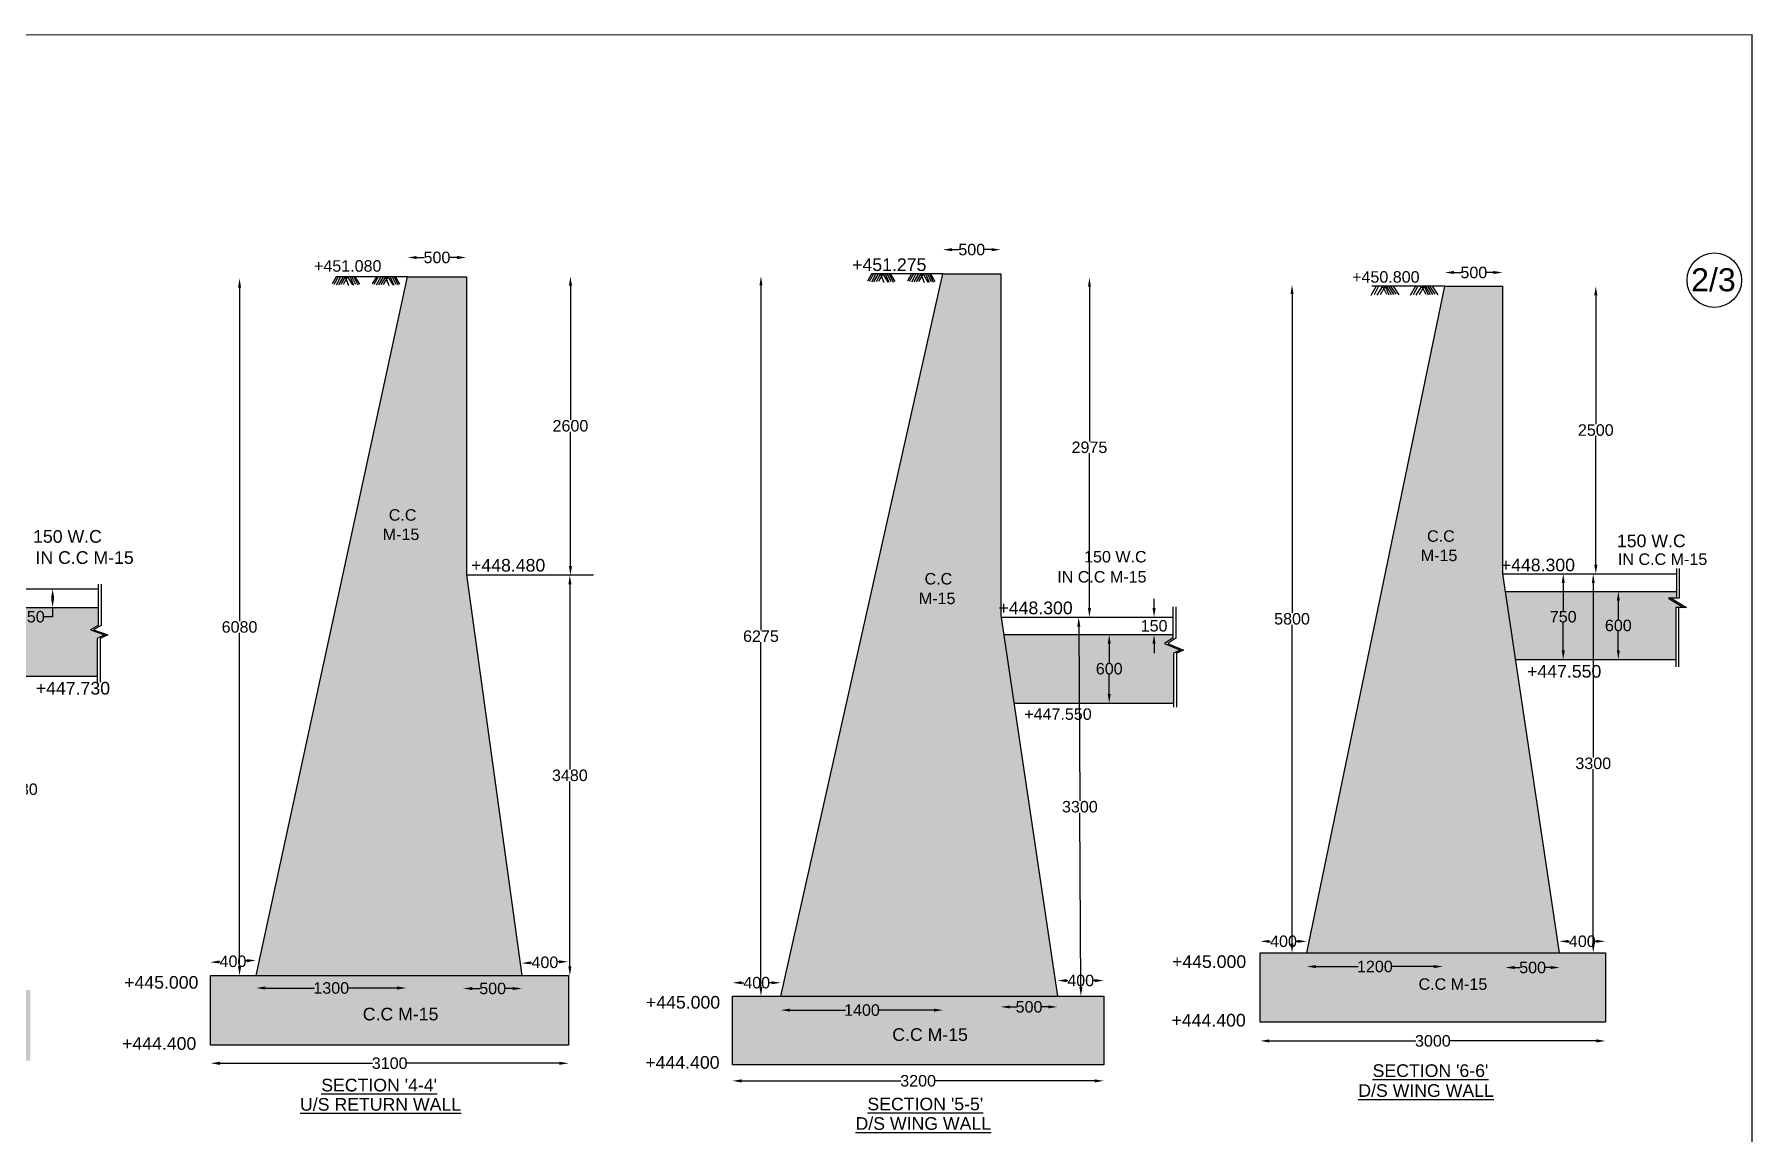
# Model space of a CAD drawing. Header units: millimetres. Extents: x 1661 to 33113, y 614 to 21932.
# Drawn here: x 18179 to 33113, y 12374 to 21932 of the extents above; entities that cross this region are included whole.
import ezdxf

# ---------------------------------------------------------------- set-up
doc = ezdxf.new("R2010")
doc.units = ezdxf.units.MM
doc.header["$MEASUREMENT"] = 0
for name, color, linetype in [('DIM', 7, 'Continuous'), ('DWG', 7, 'Continuous'), ('TEXT', 7, 'Continuous')]:
    doc.layers.add(name, color=color, linetype=linetype)
doc.styles.get("Standard").update_dxf_attribs({"font": 'arial.ttf'})
doc.dimstyles.get("Standard").update_dxf_attribs({"dimtxt": 100, "dimasz": 80, "dimexe": 0.18, "dimexo": 0.0625, "dimgap": 0.09, "dimtad": 0, "dimtih": 1, "dimtoh": 1, "dimdec": 0, "dimzin": 0, "dimdsep": 46, "dimtxsty": 'Standard', "dimcen": 0.09, "dimse1": 1, "dimse2": 1, "dimadec": 0, "dimazin": 0, "dimtfac": 1, "dimtdec": 0, "dimtofl": 0, "dimtmove": 0, "dimatfit": 3, "dimfxl": 1, "dimtolj": 1, "dimtzin": 0, "dimarcsym": 0})
pattern_1 = [(50, (0, 0), (286.904, -25.1009), [30, -330]), (355, (0, 0), (-55.5005, 300.8769), [24, -264]), (100.45144, (23.9, -2.1), (231.4035, 275.776), [25.496, -280.4568]), (46.1842, (0, 80), (426.8965, -66.2077), [45, -495]), (96.6356, (35.57, 74.5), (373.865, 389.6474), [38.244, -420.6855]), (351.1842, (0, 80), (373.865, 389.6474), [36, -396]), (21, (40, 60), (238.7628, -161.0476), [30, -330]), (326, (40, 60), (97.3261, 290.06), [24, -264]), (71.45144, (59.9, 46.58), (336.089, 129.0125), [25.496, -280.4568]), (37.5, (0, 0), (4.86394, 133.15754), [0, -260.8, 0, -268, 0, -265]), (7.5, (0, 0), (105.2278, 157.7647), [0, -152.8, 0, -254.8, 0, -101]), (327.5, (-89.2, 0), (213.52897, -9.02195), [0, -100, 0, -312, 0, -414]), (317.5, (-129.2, 0), (233.2745, 40.042), [0, -130, 0, -207.2, 0, -294])]

# ---------------------------------------------------------------- blocks, each defined once
blk = doc.blocks.new('*D46')
at = {"layer": 'Defpoints', "color": 0, "transparency": 16777216}
for p in [(28834, 13342), (31834, 13342), (31834, 13180)]:
    blk.add_point(p, dxfattribs=at)
at = {"layer": 'DIM', "color": 0, "lineweight": -2, "transparency": 16777216}
for p, q in [((28914, 13180), (30185, 13180)), ((31754, 13180), (30483, 13180))]:
    blk.add_line(p, q, dxfattribs=at)
at = {"layer": 'DIM', "color": 0, "transparency": 16777216}
for points in [[(28914, 13194), (28914, 13167), (28834, 13180)], [(31754, 13194), (31754, 13167), (31834, 13180)]]:
    blk.add_solid(points, dxfattribs=at)
at = {"layer": 'DIM', "color": 0, "transparency": 16777216, "insert": (30334, 13180), "char_height": 100, "attachment_point": 5}
blk.add_mtext('\\A1;3000', dxfattribs=at)
blk = doc.blocks.new('*D47')
at = {"layer": 'Defpoints', "color": 0, "transparency": 16777216}
for p in [(29239, 14046), (28834, 13945), (29239, 13945)]:
    blk.add_point(p, dxfattribs=at)
at = {"layer": 'DIM', "color": 0, "lineweight": -2, "transparency": 16777216}
for p, q in [((28914, 14046), (28924, 14046)), ((29159, 14046), (29149, 14046))]:
    blk.add_line(p, q, dxfattribs=at)
at = {"layer": 'DIM', "color": 0, "transparency": 16777216}
for points in [[(28914, 14059), (28914, 14033), (28834, 14046)], [(29159, 14059), (29159, 14033), (29239, 14046)]]:
    blk.add_solid(points, dxfattribs=at)
at = {"layer": 'DIM', "color": 0, "transparency": 16777216, "insert": (29036, 14046), "char_height": 100, "attachment_point": 5}
blk.add_mtext('\\A1;400', dxfattribs=at)
blk = doc.blocks.new('*D48')
at = {"layer": 'Defpoints', "color": 0, "transparency": 16777216}
for p in [(31834, 14046), (31433, 13945), (31834, 13945)]:
    blk.add_point(p, dxfattribs=at)
at = {"layer": 'DIM', "color": 0, "lineweight": -2, "transparency": 16777216}
for p, q in [((31513, 14046), (31521, 14046)), ((31754, 14046), (31746, 14046))]:
    blk.add_line(p, q, dxfattribs=at)
at = {"layer": 'DIM', "color": 0, "transparency": 16777216}
for points in [[(31513, 14059), (31513, 14033), (31433, 14046)], [(31754, 14059), (31754, 14033), (31834, 14046)]]:
    blk.add_solid(points, dxfattribs=at)
at = {"layer": 'DIM', "color": 0, "transparency": 16777216, "insert": (31633, 14046), "char_height": 100, "attachment_point": 5}
blk.add_mtext('\\A1;400', dxfattribs=at)
blk = doc.blocks.new('*D49')
at = {"layer": 'Defpoints', "color": 0, "transparency": 16777216}
for p in [(29239, 13945), (30421, 13945), (30421, 13827)]:
    blk.add_point(p, dxfattribs=at)
at = {"layer": 'DIM', "color": 0, "lineweight": -2, "transparency": 16777216}
for p, q in [((29319, 13827), (29686, 13827)), ((30341, 13827), (29975, 13827))]:
    blk.add_line(p, q, dxfattribs=at)
at = {"layer": 'DIM', "color": 0, "transparency": 16777216}
for points in [[(29319, 13840), (29319, 13813), (29239, 13827)], [(30341, 13840), (30341, 13813), (30421, 13827)]]:
    blk.add_solid(points, dxfattribs=at)
at = {"layer": 'DIM', "color": 0, "transparency": 16777216, "insert": (29830, 13827), "char_height": 100, "attachment_point": 5}
blk.add_mtext('\\A1;1200', dxfattribs=at)
blk = doc.blocks.new('*D50')
at = {"layer": 'Defpoints', "color": 0, "transparency": 16777216}
for p in [(30965, 13822), (31437, 13822), (31437, 13818)]:
    blk.add_point(p, dxfattribs=at)
at = {"layer": 'DIM', "color": 0, "lineweight": -2, "transparency": 16777216}
for p, q in [((31045, 13818), (31091, 13818)), ((31357, 13818), (31311, 13818))]:
    blk.add_line(p, q, dxfattribs=at)
at = {"layer": 'DIM', "color": 0, "transparency": 16777216}
for points in [[(31045, 13832), (31045, 13805), (30965, 13818)], [(31357, 13832), (31357, 13805), (31437, 13818)]]:
    blk.add_solid(points, dxfattribs=at)
at = {"layer": 'DIM', "color": 0, "transparency": 16777216, "insert": (31201, 13818), "char_height": 100, "attachment_point": 5}
blk.add_mtext('\\A1;500', dxfattribs=at)
blk = doc.blocks.new('*D51')
at = {"layer": 'Defpoints', "color": 0, "transparency": 16777216}
for p in [(28834, 19755), (29110, 19755), (28834, 13945)]:
    blk.add_point(p, dxfattribs=at)
at = {"layer": 'DIM', "color": 0, "lineweight": -2, "transparency": 16777216}
for p, q in [((29110, 19675), (29110, 16901)), ((29110, 14025), (29110, 16799))]:
    blk.add_line(p, q, dxfattribs=at)
at = {"layer": 'DIM', "color": 0, "transparency": 16777216}
for points in [[(29097, 19675), (29123, 19675), (29110, 19755)], [(29097, 14025), (29123, 14025), (29110, 13945)]]:
    blk.add_solid(points, dxfattribs=at)
at = {"layer": 'DIM', "color": 0, "transparency": 16777216, "insert": (29110, 16850), "char_height": 100, "attachment_point": 5}
blk.add_mtext('\\A1;5800', dxfattribs=at)
blk = doc.blocks.new('*D52')
at = {"layer": 'Defpoints', "color": 0, "transparency": 16777216}
for p in [(31653, 17241), (31653, 13945), (31728, 13945)]:
    blk.add_point(p, dxfattribs=at)
at = {"layer": 'DIM', "color": 0, "lineweight": -2, "transparency": 16777216}
for p, q in [((31728, 17161), (31728, 15644)), ((31728, 14025), (31728, 15542))]:
    blk.add_line(p, q, dxfattribs=at)
at = {"layer": 'DIM', "color": 0, "transparency": 16777216}
for points in [[(31715, 17161), (31741, 17161), (31728, 17241)], [(31715, 14025), (31741, 14025), (31728, 13945)]]:
    blk.add_solid(points, dxfattribs=at)
at = {"layer": 'DIM', "color": 0, "transparency": 16777216, "insert": (31728, 15593), "char_height": 100, "attachment_point": 5}
blk.add_mtext('\\A1;3300', dxfattribs=at)
blk = doc.blocks.new('*D53')
at = {"layer": 'Defpoints', "color": 0, "transparency": 16777216}
for p in [(31530, 17241), (31467, 16496), (31530, 16496)]:
    blk.add_point(p, dxfattribs=at)
at = {"layer": 'DIM', "color": 0, "lineweight": -2, "transparency": 16777216}
for p, q in [((31467, 17161), (31467, 16919)), ((31467, 16576), (31467, 16817))]:
    blk.add_line(p, q, dxfattribs=at)
at = {"layer": 'DIM', "color": 0, "transparency": 16777216}
for points in [[(31454, 17161), (31481, 17161), (31467, 17241)], [(31454, 16576), (31481, 16576), (31467, 16496)]]:
    blk.add_solid(points, dxfattribs=at)
at = {"layer": 'DIM', "color": 0, "transparency": 16777216, "insert": (31467, 16868), "char_height": 100, "attachment_point": 5}
blk.add_mtext('\\A1;750', dxfattribs=at)
blk = doc.blocks.new('*D54')
at = {"layer": 'Defpoints', "color": 0, "transparency": 16777216}
for p in [(31932, 17088), (31946, 17088), (31932, 16496)]:
    blk.add_point(p, dxfattribs=at)
at = {"layer": 'DIM', "color": 0, "lineweight": -2, "transparency": 16777216}
for p, q in [((31946, 17008), (31946, 16843)), ((31946, 16576), (31946, 16741))]:
    blk.add_line(p, q, dxfattribs=at)
at = {"layer": 'DIM', "color": 0, "transparency": 16777216}
for points in [[(31933, 17008), (31959, 17008), (31946, 17088)], [(31933, 16576), (31959, 16576), (31946, 16496)]]:
    blk.add_solid(points, dxfattribs=at)
at = {"layer": 'DIM', "color": 0, "transparency": 16777216, "insert": (31946, 16792), "char_height": 100, "attachment_point": 5}
blk.add_mtext('\\A1;600', dxfattribs=at)
blk = doc.blocks.new('*D55')
at = {"layer": 'Defpoints', "color": 0, "transparency": 16777216}
for p in [(31728, 19742), (31750, 19742), (31728, 17241)]:
    blk.add_point(p, dxfattribs=at)
at = {"layer": 'DIM', "color": 0, "lineweight": -2, "transparency": 16777216}
for p, q in [((31750, 19662), (31750, 18542)), ((31750, 17321), (31750, 18440))]:
    blk.add_line(p, q, dxfattribs=at)
at = {"layer": 'DIM', "color": 0, "transparency": 16777216}
for points in [[(31737, 19662), (31764, 19662), (31750, 19742)], [(31737, 17321), (31764, 17321), (31750, 17241)]]:
    blk.add_solid(points, dxfattribs=at)
at = {"layer": 'DIM', "color": 0, "transparency": 16777216, "insert": (31750, 18491), "char_height": 100, "attachment_point": 5}
blk.add_mtext('\\A1;2500', dxfattribs=at)
blk = doc.blocks.new('*D56')
at = {"layer": 'Defpoints', "color": 0, "transparency": 16777216}
for p in [(30439, 19742), (30940, 19861), (30940, 19742)]:
    blk.add_point(p, dxfattribs=at)
at = {"layer": 'DIM', "color": 0, "lineweight": -2, "transparency": 16777216}
for p, q in [((30519, 19861), (30579, 19861)), ((30860, 19861), (30800, 19861))]:
    blk.add_line(p, q, dxfattribs=at)
at = {"layer": 'DIM', "color": 0, "transparency": 16777216}
for points in [[(30519, 19875), (30519, 19848), (30439, 19861)], [(30860, 19875), (30860, 19848), (30940, 19861)]]:
    blk.add_solid(points, dxfattribs=at)
at = {"layer": 'DIM', "color": 0, "transparency": 16777216, "insert": (30690, 19861), "char_height": 100, "attachment_point": 5}
blk.add_mtext('\\A1;500', dxfattribs=at)
blk = doc.blocks.new('*D57')
at = {"layer": 'Defpoints', "color": 0, "transparency": 16777216}
for p in [(24246, 12971), (27474, 12971), (27474, 12833)]:
    blk.add_point(p, dxfattribs=at)
at = {"layer": 'DIM', "color": 0, "lineweight": -2, "transparency": 16777216}
for p, q in [((24326, 12833), (25711, 12833)), ((27394, 12833), (26009, 12833))]:
    blk.add_line(p, q, dxfattribs=at)
at = {"layer": 'DIM', "color": 0, "transparency": 16777216}
for points in [[(24326, 12846), (24326, 12819), (24246, 12833)], [(27394, 12846), (27394, 12819), (27474, 12833)]]:
    blk.add_solid(points, dxfattribs=at)
at = {"layer": 'DIM', "color": 0, "transparency": 16777216, "insert": (25860, 12833), "char_height": 100, "attachment_point": 5}
blk.add_mtext('\\A1;3200', dxfattribs=at)
blk = doc.blocks.new('*D58')
at = {"layer": 'Defpoints', "color": 0, "transparency": 16777216}
for p in [(24667, 13686), (24246, 13569), (24667, 13569)]:
    blk.add_point(p, dxfattribs=at)
at = {"layer": 'DIM', "color": 0, "lineweight": -2, "transparency": 16777216}
for p, q in [((24326, 13686), (24344, 13686)), ((24587, 13686), (24569, 13686))]:
    blk.add_line(p, q, dxfattribs=at)
at = {"layer": 'DIM', "color": 0, "transparency": 16777216}
for points in [[(24326, 13699), (24326, 13673), (24246, 13686)], [(24587, 13699), (24587, 13673), (24667, 13686)]]:
    blk.add_solid(points, dxfattribs=at)
at = {"layer": 'DIM', "color": 0, "transparency": 16777216, "insert": (24457, 13686), "char_height": 100, "attachment_point": 5}
blk.add_mtext('\\A1;400', dxfattribs=at)
blk = doc.blocks.new('*D59')
at = {"layer": 'Defpoints', "color": 0, "transparency": 16777216}
for p in [(24667, 13569), (26077, 13569), (26077, 13448)]:
    blk.add_point(p, dxfattribs=at)
at = {"layer": 'DIM', "color": 0, "lineweight": -2, "transparency": 16777216}
for p, q in [((24747, 13448), (25228, 13448)), ((25997, 13448), (25517, 13448))]:
    blk.add_line(p, q, dxfattribs=at)
at = {"layer": 'DIM', "color": 0, "transparency": 16777216}
for points in [[(24747, 13461), (24747, 13435), (24667, 13448)], [(25997, 13461), (25997, 13435), (26077, 13448)]]:
    blk.add_solid(points, dxfattribs=at)
at = {"layer": 'DIM', "color": 0, "transparency": 16777216, "insert": (25372, 13448), "char_height": 100, "attachment_point": 5}
blk.add_mtext('\\A1;1400', dxfattribs=at)
blk = doc.blocks.new('*D60')
at = {"layer": 'Defpoints', "color": 0, "transparency": 16777216}
for p in [(26577, 13569), (26577, 13476), (27071, 13569)]:
    blk.add_point(p, dxfattribs=at)
at = {"layer": 'DIM', "color": 0, "lineweight": -2, "transparency": 16777216}
for p, q in [((26657, 13476), (26714, 13476)), ((26991, 13476), (26934, 13476))]:
    blk.add_line(p, q, dxfattribs=at)
at = {"layer": 'DIM', "color": 0, "transparency": 16777216}
for points in [[(26657, 13489), (26657, 13463), (26577, 13476)], [(26991, 13489), (26991, 13463), (27071, 13476)]]:
    blk.add_solid(points, dxfattribs=at)
at = {"layer": 'DIM', "color": 0, "transparency": 16777216, "insert": (26824, 13476), "char_height": 100, "attachment_point": 5}
blk.add_mtext('\\A1;500', dxfattribs=at)
blk = doc.blocks.new('*D61')
at = {"layer": 'Defpoints', "color": 0, "transparency": 16777216}
for p in [(27474, 13705), (27071, 13569), (27474, 13569)]:
    blk.add_point(p, dxfattribs=at)
at = {"layer": 'DIM', "color": 0, "lineweight": -2, "transparency": 16777216}
for p, q in [((27151, 13705), (27160, 13705)), ((27394, 13705), (27385, 13705))]:
    blk.add_line(p, q, dxfattribs=at)
at = {"layer": 'DIM', "color": 0, "transparency": 16777216}
for points in [[(27151, 13718), (27151, 13691), (27071, 13705)], [(27394, 13718), (27394, 13691), (27474, 13705)]]:
    blk.add_solid(points, dxfattribs=at)
at = {"layer": 'DIM', "color": 0, "transparency": 16777216, "insert": (27273, 13705), "char_height": 100, "attachment_point": 5}
blk.add_mtext('\\A1;400', dxfattribs=at)
blk = doc.blocks.new('*D62')
at = {"layer": 'Defpoints', "color": 0, "transparency": 16777216}
for p in [(27256, 16863), (27455, 16864), (27474, 13569)]:
    blk.add_point(p, dxfattribs=at)
at = {"layer": 'DIM', "color": 0, "lineweight": -2, "transparency": 16777216}
for p, q in [((27257, 16783), (27266, 15267)), ((27275, 13648), (27266, 15164))]:
    blk.add_line(p, q, dxfattribs=at)
at = {"layer": 'DIM', "color": 0, "transparency": 16777216}
for points in [[(27270, 16783), (27243, 16783), (27256, 16863)], [(27288, 13648), (27262, 13648), (27275, 13568)]]:
    blk.add_solid(points, dxfattribs=at)
at = {"layer": 'DIM', "color": 0, "transparency": 16777216, "insert": (27266, 15216), "char_height": 100, "attachment_point": 5}
blk.add_mtext('\\A1;3300', dxfattribs=at)
blk = doc.blocks.new('*D63')
at = {"layer": 'Defpoints', "color": 0, "transparency": 16777216}
for p in [(27521, 16713), (27587, 16713), (27587, 16118)]:
    blk.add_point(p, dxfattribs=at)
at = {"layer": 'DIM', "color": 0, "lineweight": -2, "transparency": 16777216}
for p, q in [((27521, 16633), (27521, 16467)), ((27521, 16198), (27521, 16364))]:
    blk.add_line(p, q, dxfattribs=at)
at = {"layer": 'DIM', "color": 0, "transparency": 16777216}
for points in [[(27508, 16633), (27534, 16633), (27521, 16713)], [(27508, 16198), (27534, 16198), (27521, 16118)]]:
    blk.add_solid(points, dxfattribs=at)
at = {"layer": 'DIM', "color": 0, "transparency": 16777216, "insert": (27521, 16416), "char_height": 100, "attachment_point": 5}
blk.add_mtext('\\A1;600', dxfattribs=at)
blk = doc.blocks.new('*D64')
at = {"layer": 'Defpoints', "color": 0, "transparency": 16777216}
for p in [(27862, 16864), (27911, 16864), (27862, 16713)]:
    blk.add_point(p, dxfattribs=at)
at = {"layer": 'DIM', "color": 0, "lineweight": -2, "transparency": 16777216}
for p, q in [((27911, 16944), (27911, 17024)), ((27911, 16633), (27911, 16553))]:
    blk.add_line(p, q, dxfattribs=at)
at = {"layer": 'DIM', "color": 0, "transparency": 16777216}
for points in [[(27897, 16944), (27924, 16944), (27911, 16864)], [(27897, 16633), (27924, 16633), (27911, 16713)]]:
    blk.add_solid(points, dxfattribs=at)
at = {"layer": 'DIM', "color": 0, "transparency": 16777216, "insert": (27911, 16789), "char_height": 100, "attachment_point": 5}
blk.add_mtext('\\A1;150', dxfattribs=at)
blk = doc.blocks.new('*D65')
at = {"layer": 'Defpoints', "color": 0, "transparency": 16777216}
for p in [(27349, 19818), (27369, 19818), (27369, 16864)]:
    blk.add_point(p, dxfattribs=at)
at = {"layer": 'DIM', "color": 0, "lineweight": -2, "transparency": 16777216}
for p, q in [((27349, 19738), (27349, 18392)), ((27349, 16944), (27349, 18290))]:
    blk.add_line(p, q, dxfattribs=at)
at = {"layer": 'DIM', "color": 0, "transparency": 16777216}
for points in [[(27336, 19738), (27362, 19738), (27349, 19818)], [(27336, 16944), (27362, 16944), (27349, 16864)]]:
    blk.add_solid(points, dxfattribs=at)
at = {"layer": 'DIM', "color": 0, "transparency": 16777216, "insert": (27349, 18341), "char_height": 100, "attachment_point": 5}
blk.add_mtext('\\A1;2975', dxfattribs=at)
blk = doc.blocks.new('*D66')
at = {"layer": 'Defpoints', "color": 0, "transparency": 16777216}
for p in [(26578, 20060), (26075, 19849), (26578, 19849)]:
    blk.add_point(p, dxfattribs=at)
at = {"layer": 'DIM', "color": 0, "lineweight": -2, "transparency": 16777216}
for p, q in [((26155, 20060), (26216, 20060)), ((26498, 20060), (26437, 20060))]:
    blk.add_line(p, q, dxfattribs=at)
at = {"layer": 'DIM', "color": 0, "transparency": 16777216}
for points in [[(26155, 20073), (26155, 20046), (26075, 20060)], [(26498, 20073), (26498, 20046), (26578, 20060)]]:
    blk.add_solid(points, dxfattribs=at)
at = {"layer": 'DIM', "color": 0, "transparency": 16777216, "insert": (26326, 20060), "char_height": 100, "attachment_point": 5}
blk.add_mtext('\\A1;500', dxfattribs=at)
blk = doc.blocks.new('*D67')
at = {"layer": 'Defpoints', "color": 0, "transparency": 16777216}
for p in [(24494, 19830), (24667, 19830), (24667, 13569)]:
    blk.add_point(p, dxfattribs=at)
at = {"layer": 'DIM', "color": 0, "lineweight": -2, "transparency": 16777216}
for p, q in [((24494, 19750), (24494, 16751)), ((24494, 13649), (24494, 16648))]:
    blk.add_line(p, q, dxfattribs=at)
at = {"layer": 'DIM', "color": 0, "transparency": 16777216}
for points in [[(24481, 19750), (24507, 19750), (24494, 19830)], [(24481, 13649), (24507, 13649), (24494, 13569)]]:
    blk.add_solid(points, dxfattribs=at)
at = {"layer": 'DIM', "color": 0, "transparency": 16777216, "insert": (24494, 16699), "char_height": 100, "attachment_point": 5}
blk.add_mtext('\\A1;6275', dxfattribs=at)
blk = doc.blocks.new('*D68')
at = {"layer": 'Defpoints', "color": 0, "transparency": 16777216}
for p in [(19711, 13142), (22822, 13142), (22822, 12986)]:
    blk.add_point(p, dxfattribs=at)
at = {"layer": 'DIM', "color": 0, "lineweight": -2, "transparency": 16777216}
for p, q in [((19791, 12986), (21117, 12986)), ((22742, 12986), (21416, 12986))]:
    blk.add_line(p, q, dxfattribs=at)
at = {"layer": 'DIM', "color": 0, "transparency": 16777216}
for points in [[(19791, 12999), (19791, 12972), (19711, 12986)], [(22742, 12999), (22742, 12972), (22822, 12986)]]:
    blk.add_solid(points, dxfattribs=at)
at = {"layer": 'DIM', "color": 0, "transparency": 16777216, "insert": (21267, 12986), "char_height": 100, "attachment_point": 5}
blk.add_mtext('\\A1;3100', dxfattribs=at)
blk = doc.blocks.new('*D69')
at = {"layer": 'Defpoints', "color": 0, "transparency": 16777216}
for p in [(20106, 13748), (21412, 13748), (21412, 13640)]:
    blk.add_point(p, dxfattribs=at)
at = {"layer": 'DIM', "color": 0, "lineweight": -2, "transparency": 16777216}
for p, q in [((20186, 13640), (20615, 13640)), ((21332, 13640), (20904, 13640))]:
    blk.add_line(p, q, dxfattribs=at)
at = {"layer": 'DIM', "color": 0, "transparency": 16777216}
for points in [[(20186, 13654), (20186, 13627), (20106, 13640)], [(21332, 13654), (21332, 13627), (21412, 13640)]]:
    blk.add_solid(points, dxfattribs=at)
at = {"layer": 'DIM', "color": 0, "transparency": 16777216, "insert": (20759, 13640), "char_height": 100, "attachment_point": 5}
blk.add_mtext('\\A1;1300', dxfattribs=at)
blk = doc.blocks.new('*D70')
at = {"layer": 'Defpoints', "color": 0, "transparency": 16777216}
for p in [(21906, 13748), (22417, 13748), (22417, 13636)]:
    blk.add_point(p, dxfattribs=at)
at = {"layer": 'DIM', "color": 0, "lineweight": -2, "transparency": 16777216}
for p, q in [((21986, 13636), (22051, 13636)), ((22337, 13636), (22272, 13636))]:
    blk.add_line(p, q, dxfattribs=at)
at = {"layer": 'DIM', "color": 0, "transparency": 16777216}
for points in [[(21986, 13649), (21986, 13622), (21906, 13636)], [(22337, 13649), (22337, 13622), (22417, 13636)]]:
    blk.add_solid(points, dxfattribs=at)
at = {"layer": 'DIM', "color": 0, "transparency": 16777216, "insert": (22162, 13636), "char_height": 100, "attachment_point": 5}
blk.add_mtext('\\A1;500', dxfattribs=at)
blk = doc.blocks.new('*D71')
at = {"layer": 'Defpoints', "color": 0, "transparency": 16777216}
for p in [(19711, 13748), (20105, 13881), (20109, 13765)]:
    blk.add_point(p, dxfattribs=at)
at = {"layer": 'DIM', "color": 0, "lineweight": -2, "transparency": 16777216}
for p, q in [((19786, 13867), (19793, 13867)), ((20025, 13877), (20018, 13877))]:
    blk.add_line(p, q, dxfattribs=at)
at = {"layer": 'DIM', "color": 0, "transparency": 16777216}
for points in [[(20024, 13891), (20025, 13864), (20105, 13881)], [(19785, 13880), (19786, 13854), (19706, 13864)]]:
    blk.add_solid(points, dxfattribs=at)
at = {"layer": 'DIM', "color": 0, "transparency": 16777216, "insert": (19905, 13872), "char_height": 100, "attachment_point": 5}
blk.add_mtext('\\A1;400', dxfattribs=at)
blk = doc.blocks.new('*D72')
at = {"layer": 'Defpoints', "color": 0, "transparency": 16777216}
for p in [(22818, 13870), (22822, 13748), (22417, 13734)]:
    blk.add_point(p, dxfattribs=at)
at = {"layer": 'DIM', "color": 0, "lineweight": -2, "transparency": 16777216}
for p, q in [((22493, 13859), (22503, 13860)), ((22738, 13867), (22728, 13867))]:
    blk.add_line(p, q, dxfattribs=at)
at = {"layer": 'DIM', "color": 0, "transparency": 16777216}
for points in [[(22492, 13872), (22493, 13846), (22413, 13856)], [(22738, 13881), (22739, 13854), (22818, 13870)]]:
    blk.add_solid(points, dxfattribs=at)
at = {"layer": 'DIM', "color": 0, "transparency": 16777216, "insert": (22616, 13863), "char_height": 100, "attachment_point": 5}
blk.add_mtext('\\A1;400', dxfattribs=at)
blk = doc.blocks.new('*D73')
at = {"layer": 'Defpoints', "color": 0, "transparency": 16777216}
for p in [(22822, 17229), (22833, 17229), (22822, 13748)]:
    blk.add_point(p, dxfattribs=at)
at = {"layer": 'DIM', "color": 0, "lineweight": -2, "transparency": 16777216}
for p, q in [((22833, 17149), (22833, 15540)), ((22833, 13828), (22833, 15437))]:
    blk.add_line(p, q, dxfattribs=at)
at = {"layer": 'DIM', "color": 0, "transparency": 16777216}
for points in [[(22820, 17149), (22847, 17149), (22833, 17229)], [(22820, 13828), (22847, 13828), (22833, 13748)]]:
    blk.add_solid(points, dxfattribs=at)
at = {"layer": 'DIM', "color": 0, "transparency": 16777216, "insert": (22833, 15489), "char_height": 100, "attachment_point": 5}
blk.add_mtext('\\A1;3480', dxfattribs=at)
blk = doc.blocks.new('*D74')
at = {"layer": 'Defpoints', "color": 0, "transparency": 16777216}
for p in [(22838, 19827), (22929, 19827), (22929, 17229)]:
    blk.add_point(p, dxfattribs=at)
at = {"layer": 'DIM', "color": 0, "lineweight": -2, "transparency": 16777216}
for p, q in [((22838, 19747), (22838, 18579)), ((22838, 17309), (22838, 18477))]:
    blk.add_line(p, q, dxfattribs=at)
at = {"layer": 'DIM', "color": 0, "transparency": 16777216}
for points in [[(22825, 19747), (22852, 19747), (22838, 19827)], [(22825, 17309), (22852, 17309), (22838, 17229)]]:
    blk.add_solid(points, dxfattribs=at)
at = {"layer": 'DIM', "color": 0, "transparency": 16777216, "insert": (22838, 18528), "char_height": 100, "attachment_point": 5}
blk.add_mtext('\\A1;2600', dxfattribs=at)
blk = doc.blocks.new('*D75')
at = {"layer": 'Defpoints', "color": 0, "transparency": 16777216}
for p in [(21933, 19992), (21423, 19825), (21933, 19825)]:
    blk.add_point(p, dxfattribs=at)
at = {"layer": 'DIM', "color": 0, "lineweight": -2, "transparency": 16777216}
for p, q in [((21503, 19992), (21568, 19992)), ((21853, 19992), (21788, 19992))]:
    blk.add_line(p, q, dxfattribs=at)
at = {"layer": 'DIM', "color": 0, "transparency": 16777216}
for points in [[(21503, 20005), (21503, 19978), (21423, 19992)], [(21853, 20005), (21853, 19978), (21933, 19992)]]:
    blk.add_solid(points, dxfattribs=at)
at = {"layer": 'DIM', "color": 0, "transparency": 16777216, "insert": (21678, 19992), "char_height": 100, "attachment_point": 5}
blk.add_mtext('\\A1;500', dxfattribs=at)
blk = doc.blocks.new('*D76')
at = {"layer": 'Defpoints', "color": 0, "transparency": 16777216}
for p in [(19962, 19809), (20106, 19809), (20106, 13748)]:
    blk.add_point(p, dxfattribs=at)
at = {"layer": 'DIM', "color": 0, "lineweight": -2, "transparency": 16777216}
for p, q in [((19962, 19729), (19962, 16830)), ((19962, 13828), (19962, 16727))]:
    blk.add_line(p, q, dxfattribs=at)
at = {"layer": 'DIM', "color": 0, "transparency": 16777216}
for points in [[(19949, 19729), (19976, 19729), (19962, 19809)], [(19949, 13828), (19976, 13828), (19962, 13748)]]:
    blk.add_solid(points, dxfattribs=at)
at = {"layer": 'DIM', "color": 0, "transparency": 16777216, "insert": (19962, 16779), "char_height": 100, "attachment_point": 5}
blk.add_mtext('\\A1;6080', dxfattribs=at)
blk = doc.blocks.new('*D82')
at = {"layer": 'Defpoints', "color": 0, "transparency": 16777216}
for p in [(18062, 17112), (18161, 17111), (18144, 13624)]:
    blk.add_point(p, dxfattribs=at)
at = {"layer": 'DIM', "color": 0, "lineweight": -2, "transparency": 16777216}
for p, q in [((18062, 17032), (18054, 15419)), ((18045, 13705), (18053, 15317))]:
    blk.add_line(p, q, dxfattribs=at)
at = {"layer": 'DIM', "color": 0, "transparency": 16777216}
for points in [[(18048, 17032), (18075, 17032), (18062, 17112)], [(18032, 13705), (18059, 13704), (18045, 13625)]]:
    blk.add_solid(points, dxfattribs=at)
at = {"layer": 'DIM', "color": 0, "transparency": 16777216, "insert": (18053, 15368), "char_height": 100, "attachment_point": 5}
blk.add_mtext('\\A1;3480', dxfattribs=at)
blk = doc.blocks.new('*D84')
at = {"layer": 'Defpoints', "color": 0, "transparency": 16777216}
for p in [(18337, 17111), (18337, 16948), (18337, 16948)]:
    blk.add_point(p, dxfattribs=at)
at = {"layer": 'DIM', "color": 0, "lineweight": -2, "transparency": 16777216}
for p, q in [((18337, 17031), (18337, 17028)), ((18337, 16948), (18337, 16868)), ((18337, 16868), (18257, 16868))]:
    blk.add_line(p, q, dxfattribs=at)
at = {"layer": 'DIM', "color": 0, "transparency": 16777216}
for points in [[(18324, 17031), (18351, 17031), (18337, 17111)], [(18324, 17028), (18351, 17028), (18337, 16948)]]:
    blk.add_solid(points, dxfattribs=at)
at = {"layer": 'DIM', "color": 0, "transparency": 16777216, "insert": (18152, 16868), "char_height": 100, "attachment_point": 5}
blk.add_mtext('\\A1;150', dxfattribs=at)

msp = doc.modelspace()

# ---------------------------------------------------------------- hatches: boundary and pattern name
at = {"layer": 'DWG'}
h = msp.add_hatch(dxfattribs=at)
h.set_pattern_fill('AR-CONC', color=256, scale=40)
h.set_pattern_definition(pattern_1)
h.paths.add_polyline_path([(21933.4, 17234.1), (21933.4, 19824.7), (21422.8, 19824.7), (20105.8, 13748), (22417, 13748)])
h.paths.add_polyline_path([(22822.3, 13142.3), (22822.3, 13748), (19710.8, 13748), (19710.8, 13142.3)])
h.paths.add_polyline_path([(21946, 17231), (22647.4, 17231), (22647.4, 17399.4), (21946, 17399.4)], flags=9)
h.paths.add_polyline_path([(21181.2, 17508.1), (21550.5, 17508.1), (21550.5, 17661.3), (21181.2, 17661.3)], flags=24)
h.paths.add_polyline_path([(21233.2, 17675.8), (21525.5, 17675.8), (21525.5, 17831), (21233.2, 17831)], flags=24)
h.paths.add_polyline_path([(21004.9, 13328.6), (21719.2, 13328.6), (21719.2, 13499.2), (21004.9, 13499.2)], flags=24)
h = msp.add_hatch(dxfattribs=at)
h.set_pattern_fill('AR-CONC', color=256, scale=40)
h.set_pattern_definition(pattern_1)
h.paths.add_polyline_path([(26577.7, 16883.2), (26577.7, 19849.2), (26075.2, 19849.2), (24667.1, 13569), (27071.3, 13569)])
h.paths.add_polyline_path([(28078.7, 16551), (28139.4, 16577.9), (28002.2, 16636.4), (28074.2, 16681.3), (28074.2, 16713.1), (26603, 16713.1), (26691.6, 16118.1), (28078.7, 16118.1)])
h.paths.add_polyline_path([(27474.3, 13569), (24246.1, 13569), (24246.1, 12971), (27474.3, 12971)])
h.paths.add_polyline_path([(25840.8, 16950.5), (26210.1, 16950.5), (26210.1, 17103.6), (25840.8, 17103.6)], flags=24)
h.paths.add_polyline_path([(25890.3, 17121.1), (26182.6, 17121.1), (26182.6, 17276.2), (25890.3, 17276.2)], flags=24)
h.paths.add_polyline_path([(26530.4, 16860.4), (27231.8, 16860.4), (27231.8, 17029), (26530.4, 17029)], flags=9)
h.paths.add_polyline_path([(25606.8, 13150.2), (26321.1, 13150.2), (26321.1, 13320.8), (25606.8, 13320.8)], flags=24)
h = msp.add_hatch(dxfattribs=at)
h.set_pattern_fill('AR-CONC', color=256, scale=40)
h.set_pattern_definition(pattern_1)
h.paths.add_polyline_path([(30940, 19742), (30439.2, 19742), (29238.9, 13945), (31432.9, 13945), (30940, 17240.7)])
h.paths.add_polyline_path([(32444.9, 16948.7), (32513.8, 16948.7), (32381.9, 17029.5), (32450.9, 17029.5), (32450.9, 17088.1), (30962.8, 17088.1), (31051.5, 16495.6), (32444.9, 16495.6)])
h.paths.add_polyline_path([(31834.1, 13945), (28833.7, 13945), (28833.7, 13342.3), (31834.1, 13342.3)])
h.paths.add_polyline_path([(30896.2, 17233.4), (31597.6, 17233.4), (31597.6, 17402), (30896.2, 17402)], flags=9)
h.paths.add_polyline_path([(30203.4, 17324.7), (30572.7, 17324.7), (30572.7, 17477.9), (30203.4, 17477.9)], flags=24)
h.paths.add_polyline_path([(30257.5, 17492.3), (30549.8, 17492.3), (30549.8, 17647.4), (30257.5, 17647.4)], flags=24)
h.paths.add_polyline_path([(30183.8, 13596.7), (30833.2, 13596.7), (30833.2, 13751.8), (30183.8, 13751.8)], flags=24)
h = msp.add_hatch(dxfattribs=at)
h.set_pattern_fill('AR-CONC', color=256, scale=40)
h.set_pattern_definition(pattern_1)
h.paths.add_polyline_path([(17238.1, 17111.3), (17238.1, 19687.3), (16733.9, 19687.3), (15420, 13624.1), (17728.6, 13624.1)])
h.paths.add_polyline_path([(18725.7, 16680.2), (18791.9, 16710.9), (18666.5, 16755.8), (18732.8, 16791.3), (18732.8, 16948.5), (17261, 16948.5), (17344.9, 16351.4), (18725.7, 16351.4)])
h.paths.add_polyline_path([(18144.1, 13624.1), (15027.9, 13624.1), (15027.9, 13008.5), (18144.1, 13008.5)])
h.paths.add_polyline_path([(17154.6, 17104.6), (17856, 17104.6), (17856, 17273.1), (17154.6, 17273.1)], flags=9)
h.paths.add_polyline_path([(16499.5, 17381.8), (16868.9, 17381.8), (16868.9, 17535), (16499.5, 17535)], flags=24)
h.paths.add_polyline_path([(16550.1, 17551), (16842.4, 17551), (16842.4, 17706.1), (16550.1, 17706.1)], flags=24)
h.paths.add_polyline_path([(16328.9, 13215.3), (16978.3, 13215.3), (16978.3, 13370.5), (16328.9, 13370.5)], flags=24)

# ---------------------------------------------------------------- linework, layer by layer
at = {"const_width": 10}
msp.add_lwpolyline([(33108.3, 619), (1666.1, 619), (1666.1, 21927), (33108.3, 21927)], close=True, dxfattribs=at)
at = {"layer": 'DWG'}
for points in [[(20105.8, 13748), (21422.8, 19824.7), (21933.4, 19824.7), (21933.4, 17234.1), (22417, 13748)], [(20802, 19824.7), (20802, 19824.7), (20766.2, 19761.4)], [(20819.2, 19824.7), (20781, 19757.9)], [(20840, 19824.7), (20801, 19751.9)], [(21422.8, 19824.7), (20802, 19824.7)], [(20861.7, 19824.7), (20820.9, 19754.5)], [(20880.8, 19824.7), (20841.8, 19756.2)], [(20901.7, 19824.7), (20862.6, 19757.9)], [(20880.8, 19824.7), (20910.3, 19749.3)], [(20901.7, 19824.7), (20944.2, 19753.6)], [(20922.5, 19824.7), (20953.8, 19751.9)], [(20939, 19824.7), (20971.1, 19759.7)], [(20956.4, 19824.7), (20989.3, 19753.6)], [(20965, 19824.7), (21004.1, 19758.8)], [(21151, 19824.7), (21151, 19824.7), (21115.2, 19761.4)], [(21168.2, 19824.7), (21130, 19757.9)], [(21189, 19824.7), (21149.9, 19751.9)], [(21210.7, 19824.7), (21169.9, 19754.5)], [(21229.8, 19824.7), (21190.7, 19756.2)], [(21250.6, 19824.7), (21211.6, 19757.9)], [(21229.8, 19824.7), (21259.3, 19749.3)], [(21250.6, 19824.7), (21293.2, 19753.6)], [(21271.5, 19824.7), (21302.7, 19751.9)], [(21288, 19824.7), (21320.1, 19759.7)], [(21305.3, 19824.7), (21338.3, 19753.6)], [(21314, 19824.7), (21353.1, 19758.8)], [(24667.1, 13569), (26075.2, 19849.2), (26577.7, 19849.2), (26577.7, 16883.2), (27071.3, 13569)], [(25454.5, 19849.2), (25454.5, 19849.2), (25418.7, 19786)], [(25471.6, 19849.2), (25433.5, 19782.5)], [(25492.5, 19849.2), (25453.4, 19776.4)], [(26075.2, 19849.2), (25454.5, 19849.2)], [(25514.2, 19849.2), (25473.4, 19779)], [(25533.3, 19849.2), (25494.2, 19780.8)], [(25554.1, 19849.2), (25515.1, 19782.5)], [(25533.3, 19849.2), (25562.8, 19773.8)], [(25554.1, 19849.2), (25596.7, 19778.2)], [(25575, 19849.2), (25606.2, 19776.4)], [(25591.4, 19849.2), (25623.6, 19784.3)], [(25608.8, 19849.2), (25641.8, 19778.2)], [(25617.5, 19849.2), (25656.6, 19783.4)], [(25803.5, 19849.2), (25803.5, 19849.2), (25767.7, 19786)], [(25820.6, 19849.2), (25782.4, 19782.5)], [(25841.5, 19849.2), (25802.4, 19776.4)], [(25863.2, 19849.2), (25822.4, 19779)], [(25882.3, 19849.2), (25843.2, 19780.8)], [(25903.1, 19849.2), (25864, 19782.5)], [(25882.3, 19849.2), (25911.8, 19773.8)], [(25903.1, 19849.2), (25945.6, 19778.2)], [(25923.9, 19849.2), (25955.2, 19776.4)], [(25940.4, 19849.2), (25972.6, 19784.3)], [(25957.8, 19849.2), (25990.8, 19778.2)], [(25966.5, 19849.2), (26005.5, 19783.4)], [(29238.9, 13945), (30439.2, 19742), (30940, 19742), (30940, 17240.7), (31432.9, 13945)], [(29842.1, 19742), (29795.8, 19660.4)], [(30439.2, 19742), (29803.2, 19742)], [(29862.4, 19742), (29823.6, 19666.9)], [(29894.8, 19742), (29845.8, 19665)], [(29918.9, 19742), (29876.3, 19666.9)], [(29894.8, 19742), (29931.8, 19674.3)], [(29918.9, 19742), (29952.2, 19666.9)], [(29930.9, 19742), (29971.6, 19668.7)], [(29948.5, 19742), (29991.1, 19669.6)], [(29966.1, 19742), (30011.4, 19673.3)], [(29988.3, 19742), (30038.3, 19667.8)], [(30181.7, 19742), (30135.4, 19660.4)], [(30202.1, 19742), (30163.2, 19666.9)], [(30234.5, 19742), (30185.4, 19665)], [(30258.5, 19742), (30216, 19666.9)], [(30234.5, 19742), (30271.5, 19674.3)], [(30258.5, 19742), (30291.8, 19666.9)], [(30270.6, 19742), (30311.3, 19668.7)], [(30288.1, 19742), (30330.7, 19669.6)], [(30305.7, 19742), (30351.1, 19673.3)], [(30327.9, 19742), (30377.9, 19667.8)], [(30940, 17240.7), (32450.9, 17240.7)], [(32450.9, 17286.8), (32450.9, 17029.5), (32381.9, 17029.5), (32513.8, 16948.7), (32444.9, 16948.7), (32444.9, 16434)], [(32474.8, 17286.8), (32474.8, 17029.5), (32405.9, 17029.5), (32537.7, 16948.7), (32468.8, 16948.7), (32468.8, 16434)], [(17238.1, 17111.3), (18732.8, 17111.3)], [(18732.8, 17150.7), (18732.8, 16791.3), (18666.5, 16755.8), (18791.9, 16710.9), (18725.7, 16680.2), (18725.7, 16299.5)], [(18758.8, 17150.7), (18758.8, 16791.3), (18692.5, 16755.8), (18818, 16710.9), (18751.7, 16680.2), (18751.7, 16299.5)], [(30962.8, 17088.1), (32450.9, 17088.1)], [(17261, 16948.5), (18732.8, 16948.5)], [(28074.2, 16953.2), (28074.2, 16681.3), (28002.2, 16636.4), (28139.4, 16577.9), (28078.7, 16551), (28078.7, 16083.5)], [(28101.2, 16953.2), (28101.2, 16681.3), (28029.2, 16636.4), (28166.4, 16577.9), (28105.7, 16551), (28105.7, 16083.5)], [(26580.4, 16864.5), (28074.2, 16864.5)], [(26603, 16713.1), (28074.2, 16713.1)], [(31051.5, 16495.6), (32444.9, 16495.6)], [(17344.9, 16351.4), (18725.7, 16351.4)], [(26691.6, 16118.1), (28078.7, 16118.1)]]:
    msp.add_lwpolyline(points, dxfattribs=at)
for points in [[(28833.7, 13945), (31834.1, 13945), (31834.1, 13342.3), (28833.7, 13342.3)], [(19710.8, 13748), (22822.3, 13748), (22822.3, 13142.3), (19710.8, 13142.3)], [(24246.1, 13569), (27474.3, 13569), (27474.3, 12971), (24246.1, 12971)]]:
    msp.add_lwpolyline(points, close=True, dxfattribs=at)
at = {"layer": 'TEXT'}
msp.add_lwpolyline([(21933.4, 17234.1), (23037.4, 17234.1)], dxfattribs=at)
msp.add_circle((32780.2, 19794.6), 237.2, dxfattribs=at)

# ---------------------------------------------------------------- texts
for s, height, p in [('+451.080', 100, (20609.1, 19868.3)), ('+451.275', 110, (25286.7, 19874.4)), ('+450.800', 100, (29632, 19772.8)), ('2/3', 200, (32578.4, 19698)), ('C.C', 100, (21259, 17703.4)), ('150 W.C', 110, (18167.7, 17511.5)), ('M-15', 100, (21206.7, 17535.4)), ('C.C', 100, (30283.4, 17519.8)), ('150 W.C', 110, (31933.9, 17473.2)), ('IN C.C M-15', 110, (18188.6, 17328)), ('+448.480', 110, (21974.1, 17260.9)), ('150 W.C', 100, (27302.6, 17340.1)), ('M-15', 100, (30228.9, 17351.9)), ('+448.300', 110, (30924.3, 17263.4)), ('IN C.C M-15', 100, (31942.7, 17318.6)), ('C.C', 100, (25916.1, 17148.6)), ('IN C.C M-15', 100, (27069, 17165.7)), ('M-15', 100, (25866.3, 16977.7)), ('+448.300', 110, (26558.5, 16890.4)), ('+447.550', 110, (31152.7, 16338.7)), ('+447.730', 110, (18191.4, 16191.9)), ('+447.550', 100, (26782.4, 15972)), ('+445.000', 110, (28066.6, 13814.8)), ('+445.000', 110, (18959.3, 13634.5)), ('C.C M-15', 100, (30209.6, 13624.3)), ('C.C M-15', 110, (21033.3, 13358.9)), ('+445.000', 110, (23494, 13461.1)), ('C.C M-15', 110, (25635.2, 13180.5)), ('+444.400', 110, (28062.5, 13305.1)), ('+444.400', 110, (18941, 13102.8)), ('+444.400', 110, (23489.2, 12938.5)), ("%%USECTION '4-4'", 110, (20672.2, 12741.4)), ("%%USECTION '6-6'", 110, (29810.2, 12866.9)), ('%%UD/S WING WALL', 110, (29686, 12693.9)), ('%%UU/S RETURN WALL', 110, (20487.8, 12573.6)), ("%%USECTION '5-5'", 110, (25419.3, 12576.6)), ('%%UD/S WING WALL', 110, (25316.3, 12407.3))]:
    msp.add_text(s, height=height, dxfattribs=at).set_placement(p)

# ---------------------------------------------------------------- dimensions: what is measured, and where the dimension line sits
at = {"layer": 'DIM'}
for p1, p2, distance, text, picture, middle in [((21422.8, 19824.7), (21933.4, 19824.7), 167, '500', '*D75', (21678.1, 19991.7)), ((26075.2, 19849.2), (26577.7, 19849.2), 210.5, '500', '*D66', (26326.4, 20059.8)), ((30439.2, 19742), (30940, 19742), 119.4, '500', '*D56', (30689.6, 19861.4)), ((20105.8, 13748), (20105.8, 19809), 143.4, '6080', '*D76', (19962.4, 16778.5)), ((22928.8, 17229.1), (22928.8, 19826.8), 90.4, '2600', '*D74', (22838.4, 18528)), ((24667.1, 13569), (24667.1, 19829.8), 172.9, '6275', '*D67', (24494.1, 16699.4)), ((27369, 16864.5), (27369, 19818), 20.2, '2975', '*D65', (27348.9, 18341.2)), ((28833.7, 13945), (28833.7, 19755.2), -276.2, '5800', '*D51', (29109.9, 16850.1)), ((31728, 17240.7), (31728, 19741.6), -22.4, '2500', '*D55', (31750.4, 18491.2)), ((22822.3, 13748), (22822.3, 17229.1), -11, '3480', '*D73', (22833.3, 15488.5)), ((31529.6, 17240.7), (31529.6, 16495.6), -62.2, '750', '*D53', (31467.4, 16868.1)), ((31653, 17240.7), (31653, 13945), 75, '3300', '*D52', (31728, 15592.8)), ((18144.1, 13624.1), (18161.3, 17111.3), 99.2, '3480', '*D82', (18053.5, 15368.2)), ((18337.3, 17111.3), (18337.3, 16948.5), 0, '150', '*D84', (18151.6, 16868.5)), ((31931.5, 16495.6), (31931.5, 17088.1), -14.4, '600', '*D54', (31945.9, 16791.9)), ((27861.7, 16713.1), (27861.7, 16864.5), -49, '150', '*D64', (27910.7, 16788.8)), ((27474.3, 13569), (27455, 16864.5), 198.8, '3300', '*D62', (27265.8, 15215.6)), ((27587.3, 16118.1), (27587.3, 16713.1), 66.1, '600', '*D63', (27521.2, 16415.6)), ((28833.7, 13945), (29238.9, 13945), 101.1, '400', '*D47', (29036.3, 14046.1)), ((31432.9, 13945), (31834.1, 13945), 101.1, '400', '*D48', (31633.5, 14046.1)), ((19710.8, 13748), (20109.5, 13765.1), 115.7, '400', '*D71', (19905.2, 13872.2)), ((22417, 13734.4), (22822.3, 13748), 122.1, '400', '*D72', (22615.6, 13863.3)), ((29238.9, 13945), (30421.3, 13945), -118.4, '1200', '*D49', (29830.1, 13826.6)), ((20105.8, 13748), (21412.4, 13748), -107.7, '1300', '*D69', (20759.1, 13640.3)), ((21906.1, 13748), (22417, 13748), -112.2, '500', '*D70', (22161.6, 13635.8)), ((24246.1, 13569), (24667.1, 13569), 116.9, '400', '*D58', (24456.6, 13685.9)), ((27071.3, 13569), (27474.3, 13569), 135.5, '400', '*D61', (27272.8, 13704.6)), ((30964.5, 13822.4), (31437.3, 13822.4), -4.1, '500', '*D50', (31200.9, 13818.3)), ((24667.1, 13569), (26077.3, 13569), -120.9, '1400', '*D59', (25372.2, 13448.1)), ((27071.3, 13569), (26576.8, 13569), 92.9, '500', '*D60', (26824, 13476.1)), ((19710.8, 13142.3), (22822.3, 13142.3), -156.6, '3100', '*D68', (21266.6, 12985.7)), ((24246.1, 12971), (27474.3, 12971), -138.2, '3200', '*D57', (25860.2, 12832.7))]:
    dim = msp.add_aligned_dim(p1=p1, p2=p2, distance=distance, text=text, dimstyle='Standard', dxfattribs=at)
    dim.commit()
    dim.dimension.update_dxf_attribs({"geometry": picture, "text_midpoint": middle})
dim = msp.add_aligned_dim(p1=(28833.7, 13342.3), p2=(31834.1, 13342.3), distance=-161.9, dimstyle='Standard', dxfattribs=at)
dim.commit()
dim.dimension.update_dxf_attribs({"geometry": '*D46', "text_midpoint": (30333.9, 13180.4)})

doc.saveas('drawing.dxf')
